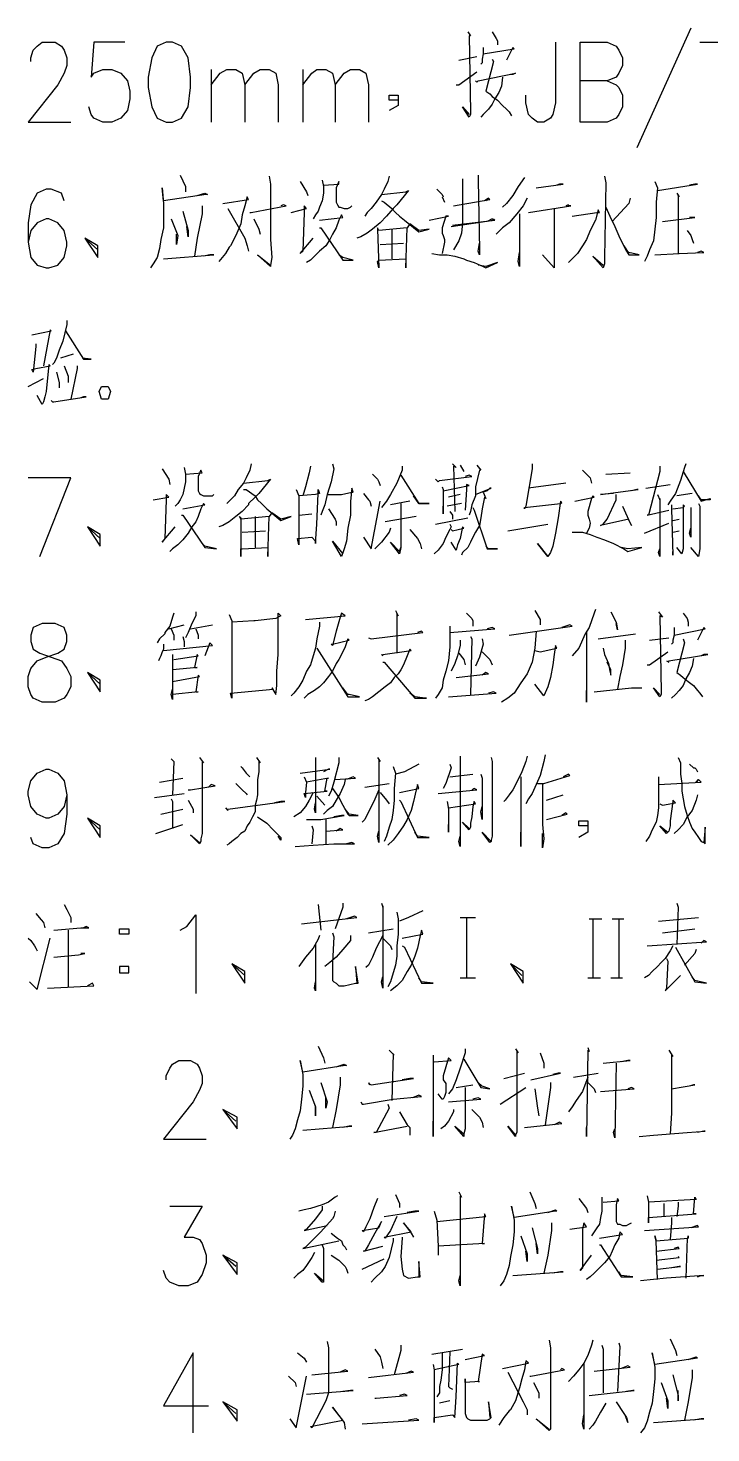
# Model space of a CAD drawing. Header units: millimetres. Extents: x -892 to 4698, y -3687 to 4524.
# Drawn here: x 2690 to 3035, y 2926 to 3637 of the extents above; entities that cross this region are included whole.
import ezdxf

# ---------------------------------------------------------------- set-up
doc = ezdxf.new("R2010")
doc.units = ezdxf.units.MM
doc.layers.add('1', color=7, linetype='Continuous')

msp = doc.modelspace()

# ---------------------------------------------------------------- linework, layer by layer
at = {"layer": '1', "color": 0, "lineweight": 25}
for points in [[(2912.37, 3634.83), (2913.67, 3632.88), (2913.02, 3632.88), (2913.67, 3594.43), (2913.67, 3593.12), (2913.02, 3591.82), (2909.76, 3597.03), (2913.02, 3593.12)], [(2924.75, 3634.83), (2926.71, 3631.57), (2927.36, 3630.27), (2927.36, 3628.31)], [(3025.12, 3636.79), (2997.74, 3576.18)], [(2691.44, 3619.84), (2691.44, 3621.8), (2692.75, 3625.71), (2694.7, 3627.66), (2697.31, 3629.62), (2703.83, 3629.62), (2707.09, 3627.66), (2708.39, 3625.71), (2709.69, 3621.8), (2709.69, 3617.89), (2708.39, 3613.98), (2705.13, 3608.11), (2690.14, 3589.21), (2711.65, 3589.21)], [(2739.02, 3629.62), (2723.38, 3629.62), (2722.07, 3612.02), (2723.38, 3613.98), (2727.94, 3615.93), (2732.5, 3615.93), (2737.06, 3613.98), (2740.32, 3610.07), (2741.63, 3604.85), (2741.63, 3600.94), (2740.32, 3595.08), (2737.06, 3591.17), (2732.5, 3589.21), (2727.94, 3589.21), (2723.38, 3591.17), (2722.07, 3593.12), (2720.77, 3597.03)], [(2759.87, 3629.62), (2755.31, 3627.66), (2752.7, 3621.8), (2750.75, 3612.02), (2750.75, 3606.81), (2752.7, 3597.03), (2755.31, 3591.17), (2759.87, 3589.21), (2763.13, 3589.21), (2767.69, 3591.17), (2770.95, 3597.03), (2772.26, 3606.81), (2772.26, 3612.02), (2770.95, 3621.8), (2767.69, 3627.66), (2763.13, 3629.62), (2759.87, 3629.62)], [(2920.19, 3627.01), (2920.19, 3623.75), (2919.54, 3621.15), (2919.54, 3619.19), (2918.89, 3618.54)], [(2920.19, 3623.75), (2935.83, 3626.36), (2935.18, 3627.01), (2931.92, 3620.49)], [(2956.69, 3629.62), (2956.69, 3598.99), (2955.38, 3593.12), (2954.08, 3591.17), (2950.82, 3589.21), (2947.56, 3589.21), (2944.96, 3591.17), (2943, 3593.12), (2941.7, 3598.99), (2941.7, 3602.9)], [(2982.76, 3610.07), (2987.32, 3608.11), (2988.62, 3606.81), (2990.58, 3602.9), (2990.58, 3597.03), (2988.62, 3593.12), (2987.32, 3591.17), (2982.76, 3589.21), (2969.07, 3589.21), (2969.07, 3629.62), (2982.76, 3629.62), (2987.32, 3627.66), (2988.62, 3625.71), (2990.58, 3621.8), (2990.58, 3617.89), (2988.62, 3613.98), (2987.32, 3612.02), (2982.76, 3610.07), (2969.07, 3610.07)], [(3029.68, 3629.62), (3051.18, 3629.62)], [(2782.68, 3615.93), (2782.68, 3589.21)], [(2782.68, 3608.11), (2787.24, 3613.98), (2790.5, 3615.93), (2795.07, 3615.93), (2798.32, 3613.98), (2799.63, 3608.11), (2799.63, 3589.21)], [(2799.63, 3608.11), (2804.19, 3613.98), (2807.45, 3615.93), (2812.01, 3615.93), (2815.27, 3613.98), (2816.57, 3608.11), (2816.57, 3589.21)], [(2828.95, 3615.93), (2828.95, 3589.21)], [(2828.95, 3608.11), (2833.52, 3613.98), (2836.12, 3615.93), (2840.68, 3615.93), (2843.94, 3613.98), (2845.25, 3608.11), (2845.25, 3589.21)], [(2845.25, 3608.11), (2849.81, 3613.98), (2853.07, 3615.93), (2857.63, 3615.93), (2860.89, 3613.98), (2862.19, 3608.11), (2862.19, 3589.21)], [(2907.81, 3620.49), (2916.93, 3622.45)], [(2924.75, 3621.15), (2925.41, 3619.84), (2921.5, 3604.85), (2923.45, 3603.55), (2924.75, 3602.25), (2927.36, 3600.29), (2929.97, 3597.68), (2931.92, 3595.73), (2933.23, 3594.43), (2934.53, 3592.47)], [(2906.51, 3608.11), (2907.81, 3608.11), (2916.93, 3614.63)], [(2916.28, 3610.07), (2916.93, 3609.41), (2917.59, 3610.07), (2936.48, 3613.98), (2935.18, 3613.32), (2933.88, 3613.32)], [(2929.97, 3612.02), (2929.32, 3607.46), (2928.01, 3604.2), (2926.06, 3600.94), (2924.75, 3598.34), (2922.8, 3595.73), (2920.19, 3593.12), (2918.89, 3591.82)], [(2877.18, 3600.29), (2872.62, 3600.29), (2872.62, 3602.9), (2877.18, 3602.9), (2877.18, 3597.68), (2872.62, 3595.08)], [(2767.04, 3562.49), (2769.65, 3556.63), (2769.65, 3554.02)], [(2812.01, 3561.84), (2812.66, 3557.93), (2812.66, 3530.56), (2812.66, 3529.91), (2813.31, 3520.78), (2812.66, 3516.87), (2812.66, 3516.22), (2806.14, 3522.09), (2812.66, 3516.87)], [(2827.65, 3559.23), (2830.91, 3554.02), (2831.56, 3552.06)], [(2838.73, 3559.89), (2839.38, 3556.63), (2839.38, 3553.37), (2838.73, 3549.46), (2837.43, 3546.2), (2836.77, 3544.24), (2835.47, 3542.29), (2834.17, 3540.33)], [(2839.38, 3557.28), (2847.2, 3557.93), (2847.2, 3559.23), (2845.9, 3555.98), (2845.9, 3553.37), (2845.9, 3551.41), (2845.9, 3548.81), (2846.55, 3547.5), (2847.2, 3546.2), (2847.85, 3546.2), (2849.81, 3545.55), (2851.76, 3545.55), (2853.07, 3546.2), (2853.72, 3546.85)], [(2872.62, 3561.84), (2871.97, 3559.23), (2870.01, 3555.32), (2868.71, 3552.72), (2866.1, 3548.81), (2863.49, 3545.55), (2861.54, 3543.59), (2860.24, 3541.64)], [(2909.76, 3560.54), (2909.76, 3546.85), (2909.76, 3546.2), (2909.76, 3538.38), (2909.11, 3533.17), (2907.81, 3529.26), (2905.2, 3524.69)], [(2917.59, 3562.49), (2917.59, 3559.89), (2918.24, 3524.69), (2918.24, 3522.09), (2917.59, 3524.04), (2918.24, 3527.95)], [(2941.05, 3561.19), (2937.79, 3556.63), (2935.18, 3552.06), (2931.92, 3548.15), (2929.97, 3546.2)], [(2981.45, 3561.84), (2982.1, 3558.58), (2981.45, 3520.78), (2981.45, 3517.52), (2980.8, 3515.57), (2975.59, 3521.43), (2980.8, 3516.87)], [(3006.87, 3559.23), (3008.17, 3555.98), (3007.52, 3548.81), (3007.52, 3540.99), (3006.87, 3535.12), (3006.22, 3529.26), (3004.26, 3524.69), (3002.96, 3521.43), (3001.65, 3518.83)], [(2708.39, 3549.46), (2707.09, 3553.37), (2701.87, 3555.32), (2699.27, 3555.32), (2694.7, 3553.37), (2691.44, 3547.5), (2690.14, 3538.38), (2690.14, 3528.6), (2691.44, 3520.78), (2694.7, 3516.87), (2699.27, 3515.57), (2700.57, 3515.57), (2705.13, 3516.87), (2708.39, 3520.78), (2709.69, 3526.65), (2709.69, 3528.6), (2708.39, 3534.47), (2705.13, 3538.38), (2700.57, 3540.33), (2699.27, 3540.33), (2694.7, 3538.38), (2691.44, 3534.47), (2690.14, 3528.6)], [(2775.51, 3552.06), (2779.42, 3553.37), (2780.73, 3552.72), (2780.08, 3552.72), (2758.57, 3549.46), (2757.92, 3555.98), (2758.57, 3548.15), (2758.57, 3542.29), (2758.57, 3535.77), (2757.27, 3529.91), (2756.61, 3525.35), (2755.31, 3520.78), (2753.36, 3517.52), (2752.05, 3515.57)], [(2868.71, 3552.72), (2881.09, 3554.02), (2882.39, 3554.67), (2876.53, 3547.5), (2874.57, 3545.55), (2871.31, 3541.64), (2868.06, 3538.38), (2864.15, 3535.12), (2861.54, 3533.17), (2858.28, 3531.21), (2856.33, 3530.56)], [(2896.73, 3555.32), (2899.34, 3552.72), (2899.99, 3551.41)], [(2946.91, 3555.98), (2960.6, 3557.93), (2958.64, 3557.93), (2957.34, 3557.28)], [(3008.17, 3554.67), (3028.37, 3557.93), (3027.07, 3557.93), (3024.46, 3557.28)], [(3017.95, 3553.37), (3019.25, 3551.41), (3018.6, 3552.06), (3018.6, 3522.74)], [(2778.12, 3546.85), (2778.12, 3542.94), (2775.51, 3530.56), (2774.21, 3521.43)], [(2788.55, 3548.15), (2801.58, 3550.11), (2800.93, 3551.41), (2799.63, 3546.85), (2798.32, 3542.29), (2797.67, 3537.73), (2795.07, 3531.86), (2792.46, 3526.65), (2791.81, 3526), (2789.85, 3522.74), (2786.59, 3518.83)], [(2791.15, 3545.55), (2799.63, 3530.56), (2800.93, 3526.65), (2801.58, 3524.04)], [(2802.23, 3543.59), (2802.89, 3543.59), (2820.48, 3546.85), (2819.18, 3547.5), (2817.87, 3546.85)], [(2823.09, 3543.59), (2830.91, 3545.55), (2829.61, 3546.85), (2829.61, 3543.59), (2828.95, 3524.04), (2827.65, 3522.74), (2834.17, 3530.56)], [(2868.71, 3549.46), (2870.01, 3548.81), (2873.92, 3545.55), (2875.88, 3543.59), (2877.83, 3541.64), (2880.44, 3539.68), (2887.61, 3533.82), (2892.82, 3535.12), (2887.61, 3534.47), (2883.04, 3537.73), (2881.74, 3535.77), (2867.4, 3534.47), (2866.75, 3535.77), (2866.75, 3535.12), (2867.4, 3515.57), (2866.75, 3518.83), (2867.4, 3519.48), (2881.09, 3520.13), (2881.09, 3515.57), (2881.74, 3535.77)], [(2899.34, 3551.41), (2900.64, 3548.81)], [(2905.2, 3546.85), (2923.45, 3550.11), (2922.8, 3550.76), (2920.84, 3549.46)], [(2905.2, 3546.85), (2923.45, 3550.11), (2922.8, 3550.76), (2921.5, 3549.46)], [(2942.35, 3550.76), (2940.39, 3546.85), (2937.14, 3542.94), (2933.23, 3538.38), (2929.97, 3535.77), (2926.71, 3532.51)], [(2943, 3543.59), (2964.51, 3546.85), (2963.2, 3546.85), (2963.2, 3547.5), (2961.9, 3546.85)], [(2956.04, 3545.55), (2956.04, 3530.56), (2956.04, 3518.18), (2956.04, 3515.57), (2950.17, 3522.09)], [(2965.16, 3541.64), (2977.54, 3543.59), (2978.85, 3543.59), (2978.19, 3544.9), (2976.89, 3539.68), (2974.28, 3534.47), (2972.33, 3529.91), (2970.37, 3526.65), (2967.77, 3522.74), (2964.51, 3519.48), (2963.2, 3518.18)], [(2982.1, 3546.2), (2984.06, 3541.64), (2986.67, 3536.42), (2989.27, 3530.56), (2992.53, 3524.04), (2993.83, 3522.09), (2999.05, 3522.09), (2993.83, 3523.39)], [(2994.49, 3550.76), (2993.83, 3548.15), (2985.36, 3539.03)], [(2762.48, 3540.33), (2765.74, 3531.86), (2765.09, 3527.3), (2765.09, 3532.51)], [(2768.35, 3544.24), (2770.95, 3534.47), (2770.95, 3531.21), (2770.3, 3536.42)], [(2804.19, 3540.33), (2806.8, 3535.12), (2807.45, 3532.51)], [(2837.43, 3539.68), (2849.16, 3540.99), (2848.5, 3542.29), (2847.2, 3539.68), (2845.9, 3535.77), (2843.94, 3532.51), (2842.64, 3529.91), (2840.68, 3526.65), (2837.43, 3524.04), (2834.82, 3521.43), (2832.86, 3519.48), (2830.91, 3518.18)], [(2892.82, 3539.68), (2902.6, 3541.64), (2901.29, 3541.64), (2899.34, 3535.77), (2899.34, 3534.47), (2899.34, 3533.17), (2899.99, 3531.86), (2900.64, 3529.91), (2900.64, 3528.6), (2899.34, 3522.74)], [(2903.9, 3536.42), (2925.41, 3539.68), (2924.75, 3540.33), (2922.15, 3539.03)], [(2904.55, 3537.08), (2926.06, 3539.68), (2925.41, 3540.33)], [(2938.44, 3542.94), (2938.44, 3516.22), (2937.79, 3518.83), (2938.44, 3523.39)], [(3010.78, 3539.03), (3027.07, 3540.99), (3026.42, 3540.99), (3024.46, 3540.99)], [(2725.33, 3524.69), (2718.82, 3530.56), (2725.33, 3520.78), (2725.33, 3526.65), (2718.82, 3530.56)], [(2837.43, 3535.77), (2838.08, 3535.77), (2849.16, 3519.48), (2854.37, 3519.48), (2849.16, 3520.78), (2847.2, 3522.09)], [(2873.92, 3535.12), (2873.92, 3520.13)], [(3023.16, 3534.47), (3025.12, 3531.86), (3025.77, 3529.91), (3026.42, 3527.95)], [(2868.06, 3527.3), (2879.79, 3527.95)], [(2991.23, 3526.65), (2993.83, 3522.74)], [(3006.87, 3522.09), (3019.25, 3522.74), (3031.63, 3523.39), (3030.33, 3524.04), (3028.37, 3523.39)], [(2758.57, 3520.13), (2783.99, 3522.09), (2782.03, 3522.09), (2778.77, 3521.43)], [(2894.12, 3522.74), (2898.03, 3522.09), (2901.94, 3522.09), (2905.85, 3521.43), (2910.42, 3520.13), (2911.72, 3519.48), (2915.63, 3518.18), (2920.19, 3516.22), (2921.5, 3515.57), (2927.36, 3518.18), (2921.5, 3516.22), (2917.59, 3516.87)], [(2709.69, 3488.85), (2709.69, 3486.89), (2707.74, 3478.42), (2705.78, 3473.86), (2704.48, 3469.95), (2703.18, 3467.34), (2702.52, 3466.69)], [(2692.1, 3481.68), (2701.87, 3483.64), (2701.22, 3484.29), (2697.96, 3466.04)], [(2709.04, 3483.64), (2718.16, 3469.3), (2722.07, 3469.3), (2717.51, 3469.95)], [(2694.05, 3477.12), (2694.05, 3476.47), (2694.05, 3475.82), (2692.75, 3462.78), (2692.1, 3464.09), (2694.05, 3464.74), (2701.22, 3466.04), (2700.57, 3466.69), (2699.27, 3453.01), (2698.61, 3450.4), (2697.96, 3447.79), (2697.31, 3446.49), (2694.7, 3451.05)], [(2712.95, 3471.91), (2706.43, 3469.95)], [(2690.14, 3455.61), (2697.96, 3459.52)], [(2704.48, 3462.78), (2705.78, 3457.57), (2705.78, 3454.96)], [(2708.39, 3466.04), (2710.34, 3460.83), (2710.34, 3457.57)], [(2714.91, 3466.04), (2714.91, 3464.74), (2711.65, 3449.1)], [(2730.55, 3455.61), (2731.85, 3453.01), (2730.55, 3449.1), (2727.29, 3449.1), (2725.98, 3453.01), (2727.29, 3455.61), (2730.55, 3455.61)], [(2701.87, 3448.44), (2702.52, 3447.79), (2703.18, 3447.79), (2719.47, 3450.4), (2718.16, 3450.4), (2716.86, 3449.75)], [(2757.92, 3413.9), (2761.18, 3408.69), (2761.83, 3406.08)], [(2769, 3414.56), (2769.65, 3411.3), (2769.65, 3407.39), (2769, 3404.13), (2768.35, 3400.87), (2767.04, 3398.26), (2765.74, 3396.31), (2764.44, 3395)], [(2769.65, 3411.3), (2778.12, 3411.95), (2777.47, 3413.25), (2776.17, 3409.99), (2776.17, 3407.39), (2776.17, 3405.43), (2776.17, 3402.83), (2776.82, 3401.52), (2777.47, 3400.87), (2778.77, 3400.22), (2780.08, 3400.22), (2782.03, 3400.22), (2783.33, 3400.22), (2783.99, 3400.87)], [(2802.89, 3416.51), (2802.23, 3413.25), (2800.28, 3409.34), (2798.98, 3406.74), (2796.37, 3403.48), (2794.41, 3400.22), (2791.81, 3397.61), (2790.5, 3396.31)], [(2832.86, 3415.21), (2832.21, 3411.95), (2830.26, 3404.78), (2828.95, 3400.22)], [(2843.94, 3416.51), (2844.59, 3413.9), (2843.29, 3407.39), (2841.34, 3400.87), (2840.03, 3395.66), (2838.73, 3392.4), (2838.08, 3390.44)], [(2864.15, 3411.3), (2866.75, 3408.69), (2867.4, 3407.39), (2868.06, 3405.43)], [(2879.13, 3415.21), (2879.13, 3413.25), (2876.53, 3406.74), (2873.27, 3400.87), (2871.31, 3397.61), (2868.71, 3394.35)], [(2878.48, 3410.65), (2887.61, 3396.31), (2892.82, 3396.31), (2887.61, 3396.31), (2885, 3400.22)], [(2896.08, 3408.69), (2897.38, 3407.39), (2898.03, 3408.04), (2914.33, 3409.99), (2913.02, 3410.65), (2911.07, 3409.99)], [(2904.55, 3416.51), (2906.51, 3414.56), (2905.2, 3415.21), (2905.85, 3392.4)], [(2908.46, 3415.86), (2910.42, 3412.6)], [(2916.93, 3415.86), (2918.89, 3413.25), (2918.24, 3413.25), (2916.28, 3404.78), (2916.28, 3400.22), (2914.33, 3395.66), (2913.67, 3392.4), (2913.02, 3390.44)], [(2944.96, 3416.51), (2944.96, 3413.9), (2941.7, 3395), (2941.05, 3393.7), (2941.05, 3394.35), (2959.29, 3396.31), (2959.95, 3396.96), (2959.29, 3397.61), (2957.99, 3389.14), (2956.69, 3381.32), (2955.38, 3374.8), (2954.08, 3371.54), (2952.78, 3369.59), (2947.56, 3376.11), (2952.78, 3369.59)], [(2970.37, 3413.25), (2974.28, 3409.34), (2974.93, 3406.74)], [(2982.1, 3411.3), (2994.49, 3411.95)], [(3009.48, 3415.21), (3009.48, 3412.6), (3003.61, 3390.44), (3002.96, 3390.44), (3014.04, 3393.05)], [(3022.51, 3416.51), (3021.86, 3414.56), (3019.9, 3408.04), (3017.3, 3401.52), (3014.69, 3397.61), (3013.39, 3395.66)], [(3021.21, 3412.6), (3030.33, 3397.61), (3034.89, 3398.92), (3034.89, 3398.26), (3030.33, 3398.26), (3029.03, 3400.22)], [(2696.01, 3369.59), (2711.65, 3409.34), (2690.14, 3409.34)], [(2798.98, 3406.74), (2811.36, 3408.04), (2812.66, 3408.69), (2806.8, 3401.52), (2804.84, 3399.57), (2801.58, 3396.31), (2801.58, 3395.66), (2798.32, 3392.4), (2795.07, 3389.79), (2791.81, 3387.18), (2788.55, 3385.23), (2786.59, 3384.58)], [(2798.98, 3403.48), (2800.28, 3403.48), (2804.84, 3400.22), (2806.14, 3398.26), (2808.1, 3396.31), (2810.71, 3393.7), (2817.87, 3387.84), (2823.09, 3389.79), (2817.87, 3388.49), (2813.31, 3391.75), (2812.01, 3389.79), (2797.67, 3388.49), (2797.02, 3389.79), (2797.67, 3389.14), (2797.67, 3369.59), (2797.67, 3373.5), (2798.32, 3373.5), (2811.36, 3374.15), (2811.36, 3369.59), (2812.01, 3389.79)], [(2825.7, 3403.48), (2827, 3400.22), (2827, 3390.44), (2827, 3382.62), (2827, 3375.45), (2826.35, 3378.71), (2833.52, 3379.36), (2835.47, 3377.41), (2835.47, 3376.11), (2836.12, 3385.88), (2836.77, 3401.52), (2836.77, 3403.48), (2837.43, 3401.52), (2835.47, 3400.87), (2827, 3400.22)], [(2841.34, 3400.87), (2847.85, 3400.87), (2848.5, 3400.87), (2853.72, 3402.17), (2854.37, 3402.17), (2853.72, 3404.13), (2853.07, 3397.61), (2853.07, 3390.44), (2851.76, 3383.93), (2851.11, 3377.41), (2849.81, 3373.5), (2848.5, 3369.59), (2843.94, 3377.41), (2849.16, 3370.89)], [(2899.34, 3404.78), (2899.99, 3403.48), (2899.99, 3395), (2899.99, 3391.09), (2899.99, 3393.05), (2899.99, 3395)], [(2899.99, 3402.83), (2913.02, 3405.43), (2911.72, 3406.08), (2911.72, 3403.48), (2911.07, 3393.05)], [(2916.28, 3400.87), (2924.1, 3404.13), (2923.45, 3404.13), (2922.15, 3402.83), (2920.19, 3402.17), (2921.5, 3398.92), (2920.84, 3399.57), (2919.54, 3393.7), (2918.89, 3389.14), (2918.24, 3385.23), (2916.28, 3381.97), (2914.98, 3379.36), (2913.67, 3376.76), (2912.37, 3374.15), (2909.76, 3371.54), (2909.11, 3370.24)], [(2961.9, 3406.74), (2943, 3404.13)], [(2986.01, 3401.52), (2979.5, 3400.87), (2998.4, 3403.48), (2997.74, 3403.48), (2995.14, 3402.83)], [(3002.31, 3404.13), (3014.69, 3406.08)], [(2753.36, 3398.26), (2761.18, 3399.57), (2759.87, 3400.87), (2759.87, 3398.26), (2759.22, 3378.71), (2757.92, 3376.76), (2764.44, 3384.58)], [(2768.35, 3393.7), (2779.42, 3395.66), (2778.77, 3396.31), (2777.47, 3393.7), (2776.17, 3389.79), (2774.86, 3387.18), (2772.91, 3384.58), (2770.95, 3381.32), (2768.35, 3378.06), (2765.74, 3375.45), (2763.13, 3373.5), (2761.83, 3372.2)], [(2859.58, 3401.52), (2862.19, 3398.26), (2862.84, 3397.61), (2863.49, 3395)], [(2859.58, 3379.36), (2863.49, 3373.5), (2868.06, 3397.61)], [(2883.04, 3397.61), (2873.27, 3395.66)], [(2878.48, 3396.31), (2878.48, 3374.15), (2877.83, 3370.89), (2873.27, 3376.76), (2877.83, 3372.2), (2878.48, 3374.15)], [(2909.11, 3396.31), (2901.94, 3395)], [(2908.46, 3400.87), (2902.6, 3399.57)], [(2966.46, 3397.61), (2976.24, 3399.57), (2975.59, 3400.22), (2974.93, 3398.92), (2972.98, 3392.4), (2972.98, 3391.09), (2972.98, 3390.44), (2973.63, 3388.49), (2974.28, 3386.53), (2973.63, 3383.93), (2972.33, 3381.32)], [(2993.83, 3388.49), (2979.5, 3385.23), (2980.8, 3385.88), (2982.76, 3388.49), (2987.32, 3398.26), (2987.32, 3400.87)], [(3008.17, 3400.87), (3009.48, 3398.26), (3009.48, 3398.92), (3009.48, 3389.14), (3009.48, 3377.41), (3009.48, 3376.76), (3009.48, 3369.59), (3008.82, 3371.54), (3009.48, 3373.5)], [(3015.34, 3395.66), (3015.34, 3393.7), (3015.99, 3370.24), (3015.99, 3372.2)], [(3015.99, 3393.7), (3021.21, 3394.35), (3021.86, 3395), (3021.21, 3395.66), (3021.21, 3387.18), (3021.21, 3377.41), (3021.21, 3373.5), (3020.55, 3370.89), (3017.95, 3374.15)], [(3025.77, 3401.52), (3017.95, 3400.22)], [(3029.03, 3396.31), (3029.68, 3395), (3029.68, 3373.5), (3029.03, 3369.59), (3025.12, 3374.15)], [(2767.69, 3390.44), (2768.35, 3390.44), (2779.42, 3374.15), (2785.29, 3373.5), (2779.42, 3374.8), (2778.12, 3376.11)], [(2804.84, 3389.79), (2804.84, 3374.15)], [(2827, 3390.44), (2833.52, 3391.09)], [(2841.99, 3393.7), (2845.25, 3388.49), (2845.9, 3387.18), (2845.9, 3385.23)], [(2886.3, 3389.79), (2870.66, 3387.18)], [(2896.08, 3385.88), (2912.37, 3389.14)], [(2903.25, 3392.4), (2904.55, 3390.44), (2904.55, 3388.49)], [(2914.98, 3394.35), (2915.63, 3393.05), (2922.15, 3373.5), (2927.36, 3373.5), (2922.8, 3373.5), (2921.5, 3374.8)], [(2990.58, 3395), (2994.49, 3386.53), (2995.14, 3385.23)], [(3015.99, 3387.84), (3019.25, 3388.49)], [(3025.12, 3394.35), (3025.12, 3393.05), (3025.12, 3379.36), (3024.46, 3381.32), (3025.12, 3383.93)], [(2726.64, 3378.71), (2720.12, 3384.58), (2726.64, 3374.8), (2726.64, 3380.67), (2720.12, 3384.58)], [(2798.32, 3381.97), (2810.05, 3382.62)], [(2873.27, 3383.93), (2872.62, 3381.97), (2868.71, 3376.76), (2865.45, 3373.5)], [(2883.04, 3383.27), (2886.96, 3378.71), (2888.26, 3376.11), (2888.91, 3373.5)], [(2903.25, 3385.88), (2903.9, 3384.58), (2903.25, 3383.27), (2901.29, 3379.36), (2899.99, 3376.11), (2897.38, 3372.85), (2895.43, 3370.89)], [(2903.9, 3383.27), (2904.55, 3382.62), (2910.42, 3383.93), (2909.76, 3384.58), (2908.46, 3378.71), (2907.16, 3375.45), (2906.51, 3372.85), (2903.9, 3376.76)], [(2932.57, 3382.62), (2952.78, 3385.88)], [(2965.16, 3381.97), (2970.37, 3381.97), (2974.28, 3380.67), (2977.54, 3379.36), (2981.45, 3378.06), (2986.01, 3376.11), (2991.23, 3373.5), (2993.18, 3372.2), (3000.35, 3374.15), (2993.18, 3373.5), (2989.92, 3374.15)], [(3001.65, 3381.32), (3014.04, 3386.53)], [(3015.99, 3381.97), (3019.25, 3382.62)], [(2763.78, 3340.91), (2763.13, 3338.96), (2761.83, 3334.4), (2759.22, 3331.14), (2759.22, 3330.49), (2756.61, 3327.88), (2755.31, 3325.92)], [(2774.86, 3341.57), (2774.86, 3339.61), (2772.91, 3335.7), (2770.95, 3331.14), (2769.65, 3328.53)], [(2791.81, 3340.26), (2793.11, 3337), (2793.11, 3306.37), (2793.11, 3305.72), (2793.11, 3297.9), (2792.46, 3300.51), (2813.96, 3302.46), (2813.31, 3303.11), (2815.27, 3299.86), (2815.92, 3304.42), (2815.92, 3311.59), (2816.57, 3320.06), (2816.57, 3340.91), (2817.87, 3339.61), (2815.27, 3338.31), (2804.84, 3337), (2804.19, 3337), (2793.11, 3336.35)], [(2830.26, 3337.66), (2850.46, 3339.61), (2848.5, 3340.91), (2847.85, 3338.96), (2845.9, 3331.79), (2843.94, 3324.62), (2843.29, 3325.27), (2843.94, 3325.27), (2852.41, 3327.23), (2851.76, 3327.88), (2850.46, 3323.97), (2848.5, 3320.06), (2847.2, 3317.45), (2845.9, 3315.5), (2843.94, 3311.59), (2841.99, 3308.98), (2839.38, 3305.72), (2837.43, 3303.77), (2834.82, 3301.81), (2831.56, 3299.86), (2829.61, 3297.9)], [(2875.88, 3342.22), (2877.18, 3339.61), (2876.53, 3340.91), (2876.53, 3320.71)], [(2911.72, 3340.91), (2914.33, 3338.31), (2914.98, 3337), (2914.98, 3334.4)], [(2946.26, 3342.22), (2948.87, 3337.66), (2948.87, 3335.05)], [(2976.89, 3342.87), (2976.24, 3340.91), (2973.63, 3333.74), (2971.68, 3330.49), (2968.42, 3323.32), (2965.16, 3319.41)], [(2984.71, 3341.57), (2987.32, 3336.35), (2987.97, 3332.44), (2987.32, 3335.7)], [(3008.82, 3341.57), (3010.78, 3338.96), (3009.48, 3339.61), (3010.13, 3301.16), (3010.13, 3299.86), (3009.48, 3298.55), (3006.22, 3303.11), (3009.48, 3299.86)], [(3021.21, 3340.91), (3023.16, 3338.31), (3023.81, 3336.35), (3023.81, 3334.4)], [(2697.31, 3335.7), (2692.75, 3333.74), (2691.44, 3329.83), (2691.44, 3326.58), (2692.75, 3322.67), (2696.01, 3320.71), (2701.87, 3318.76), (2707.09, 3316.8), (2709.69, 3312.89), (2711.65, 3308.98), (2711.65, 3303.77), (2709.69, 3299.86), (2708.39, 3297.9), (2703.83, 3295.95), (2697.31, 3295.95), (2692.75, 3297.9), (2691.44, 3299.86), (2690.14, 3303.77), (2690.14, 3308.98), (2691.44, 3312.89), (2694.7, 3316.8), (2699.27, 3318.76), (2705.13, 3320.71), (2708.39, 3322.67), (2709.69, 3326.58), (2709.69, 3329.83), (2708.39, 3333.74), (2703.83, 3335.7), (2697.31, 3335.7)], [(2761.18, 3333.09), (2769, 3335.05)], [(2762.48, 3333.09), (2763.78, 3329.83), (2763.78, 3327.23)], [(2772.26, 3333.09), (2783.33, 3335.05)], [(2774.86, 3333.09), (2776.17, 3329.83), (2776.17, 3327.88)], [(2837.43, 3336.35), (2837.43, 3334.4), (2836.12, 3327.88), (2835.47, 3323.32), (2834.17, 3319.41), (2832.86, 3314.85), (2830.91, 3311.59), (2828.95, 3307.03), (2827, 3303.77), (2824.39, 3300.51), (2823.09, 3299.2)], [(2862.19, 3328.53), (2863.49, 3327.88), (2889.56, 3331.14), (2888.91, 3331.79), (2886.96, 3331.14)], [(2903.25, 3334.4), (2903.25, 3331.14), (2903.25, 3323.97), (2902.6, 3316.8), (2901.29, 3311.59), (2899.99, 3307.03), (2899.34, 3303.11), (2897.38, 3299.86), (2896.08, 3297.9)], [(2903.25, 3331.14), (2926.06, 3333.09), (2924.75, 3333.74), (2922.15, 3333.09)], [(2946.91, 3331.79), (2946.26, 3323.32), (2944.96, 3316.15), (2942.35, 3310.28), (2939.09, 3305.72), (2935.83, 3300.51), (2932.57, 3297.9), (2929.32, 3295.95)], [(2933.23, 3329.83), (2965.16, 3334.4), (2963.86, 3335.05), (2959.95, 3333.74)], [(3016.64, 3333.74), (3016.64, 3329.83), (3015.99, 3327.23), (3015.99, 3325.92), (3015.34, 3325.27)], [(3016.64, 3329.83), (3032.28, 3333.09), (3031.63, 3333.74), (3028.37, 3327.23)], [(2758.57, 3325.27), (2758.57, 3322.67), (2757.92, 3321.36), (2757.27, 3319.41), (2756.61, 3318.1), (2755.96, 3316.8)], [(2758.57, 3322.01), (2783.33, 3324.62), (2782.03, 3325.92), (2779.42, 3319.41)], [(2768.35, 3329.18), (2769, 3326.58), (2769, 3323.97)], [(2908.46, 3327.23), (2908.46, 3324.62), (2907.16, 3319.41), (2905.85, 3315.5), (2903.9, 3311.59)], [(2913.67, 3329.18), (2914.33, 3327.88), (2913.67, 3299.86)], [(2919.54, 3327.88), (2920.19, 3325.27), (2918.24, 3318.76), (2916.28, 3314.19)], [(2946.26, 3322.01), (2948.87, 3321.36), (2957.34, 3323.32), (2956.69, 3324.62), (2956.04, 3320.06), (2955.38, 3314.85), (2954.08, 3308.33), (2952.78, 3303.77), (2950.82, 3299.2), (2946.26, 3305.07)], [(2972.33, 3331.14), (2972.33, 3295.95), (2972.33, 3299.2), (2972.33, 3301.81)], [(2978.19, 3327.88), (2997.09, 3330.49)], [(2991.88, 3327.23), (2991.88, 3323.32), (2990.58, 3314.85), (2989.27, 3308.98), (2987.97, 3302.46)], [(3004.26, 3327.23), (3014.04, 3328.53)], [(3021.21, 3327.88), (3021.86, 3325.92), (3017.95, 3310.94), (3019.9, 3309.63), (3021.21, 3308.33), (3023.81, 3306.37), (3026.42, 3304.42), (3028.37, 3301.81), (3029.68, 3300.51), (3030.98, 3298.55)], [(2763.13, 3320.06), (2763.13, 3318.1), (2763.13, 3309.63), (2763.13, 3297.25), (2762.48, 3299.86), (2763.13, 3302.46)], [(2763.78, 3317.45), (2776.17, 3319.41), (2775.51, 3320.06), (2774.21, 3313.54), (2775.51, 3313.54), (2763.13, 3312.24)], [(2836.12, 3323.32), (2851.76, 3298.55), (2857.63, 3298.55), (2852.41, 3299.86), (2851.76, 3299.86), (2849.16, 3303.11)], [(2868.71, 3320.06), (2869.36, 3319.41), (2869.36, 3320.06), (2883.7, 3322.01), (2883.04, 3322.67), (2881.74, 3319.41), (2879.79, 3314.85), (2878.48, 3312.24), (2877.18, 3310.28), (2875.22, 3308.33), (2873.27, 3305.72), (2870.66, 3303.77), (2867.4, 3301.16), (2864.15, 3298.55), (2862.19, 3297.25), (2860.24, 3296.6)], [(2907.81, 3320.71), (2910.42, 3317.45), (2911.07, 3314.85)], [(2919.54, 3321.36), (2923.45, 3317.45), (2924.75, 3314.85)], [(2980.8, 3323.32), (2981.45, 3320.06), (2983.41, 3315.5), (2984.06, 3311.59), (2984.71, 3309.63), (2984.71, 3312.24), (2982.76, 3316.15)], [(3002.96, 3314.85), (3004.26, 3314.85), (3013.39, 3321.36)], [(3012.73, 3316.8), (3014.04, 3316.15), (3014.04, 3316.8), (3033.59, 3320.06), (3031.63, 3320.06), (3030.33, 3319.41)], [(3026.42, 3318.1), (3025.77, 3314.19), (3024.46, 3310.94), (3022.51, 3307.68), (3021.21, 3304.42), (3019.25, 3301.81), (3017.3, 3299.86), (3015.34, 3297.9)], [(2726.64, 3305.07), (2720.12, 3310.94), (2726.64, 3301.16), (2726.64, 3307.03), (2720.12, 3310.94)], [(2869.36, 3316.15), (2870.01, 3316.15), (2885.65, 3297.9), (2891.52, 3297.9), (2890.87, 3297.9), (2885.65, 3298.55), (2883.04, 3300.51)], [(2906.51, 3308.33), (2922.8, 3310.28), (2921.5, 3310.94), (2919.54, 3309.63)], [(2763.13, 3306.37), (2776.82, 3308.98), (2776.17, 3309.63), (2774.86, 3301.16), (2776.17, 3301.16), (2763.13, 3299.86)], [(2902.6, 3298.55), (2926.71, 3300.51), (2925.41, 3301.16), (2922.8, 3300.51)], [(2976.24, 3301.16), (2995.14, 3303.11), (3000.35, 3303.11)], [(2776.82, 3267.92), (2778.77, 3265.32), (2778.12, 3265.97), (2778.12, 3232.73), (2778.12, 3229.47), (2777.47, 3226.87), (2777.47, 3225.56), (2776.82, 3224.26), (2772.26, 3228.82), (2776.82, 3224.91)], [(2805.49, 3267.92), (2807.45, 3265.32), (2806.8, 3265.97), (2806.8, 3260.75), (2806.14, 3256.84), (2806.14, 3252.93), (2806.14, 3249.02), (2805.49, 3246.42), (2804.84, 3243.81), (2804.84, 3240.55), (2803.54, 3237.94), (2802.23, 3235.34), (2800.93, 3233.38), (2799.63, 3230.78), (2797.67, 3229.47), (2795.72, 3227.52), (2793.11, 3225.56), (2791.81, 3224.26), (2790.5, 3223.61)], [(2835.47, 3267.92), (2835.47, 3266.62), (2835.47, 3247.07), (2835.47, 3239.9), (2834.82, 3241.85), (2835.47, 3245.11)], [(2847.2, 3267.92), (2847.2, 3265.32), (2844.59, 3255.54), (2843.29, 3250.98), (2841.99, 3248.37)], [(2866.75, 3267.92), (2868.06, 3265.97), (2867.4, 3266.62), (2867.4, 3224.91), (2866.75, 3228.17), (2867.4, 3230.78)], [(2908.46, 3268.57), (2908.46, 3266.62), (2908.46, 3222.96), (2907.81, 3225.56), (2908.46, 3228.17)], [(2924.1, 3267.92), (2924.75, 3265.97), (2924.75, 3230.12), (2924.75, 3228.17), (2924.1, 3226.21), (2924.1, 3225.56), (2923.45, 3224.91), (2919.54, 3230.12), (2924.1, 3225.56)], [(2942.35, 3268.57), (2941.7, 3265.97), (2939.74, 3260.75), (2937.14, 3255.54), (2935.18, 3251.63), (2933.23, 3249.02), (2931.27, 3246.42), (2930.62, 3245.77)], [(2951.47, 3269.23), (2950.82, 3265.97), (2948.87, 3258.8), (2946.91, 3254.24), (2944.96, 3249.68), (2943, 3247.07), (2941.7, 3244.46)], [(3018.6, 3267.92), (3019.9, 3265.32), (3019.9, 3259.45), (3020.55, 3254.89), (3020.55, 3250.98), (3021.21, 3247.07), (3021.86, 3243.16), (3023.16, 3238.6), (3024.46, 3235.34), (3025.77, 3232.08), (3027.07, 3230.12), (3029.03, 3227.52), (3030.33, 3225.56), (3031.63, 3224.91), (3032.28, 3224.26), (3032.28, 3232.73), (3031.63, 3224.91)], [(2709.69, 3249.02), (2708.39, 3243.16), (2705.13, 3239.25), (2700.57, 3237.29), (2699.27, 3237.29), (2694.7, 3239.25), (2691.44, 3243.16), (2690.14, 3249.02), (2690.14, 3250.98), (2691.44, 3256.19), (2694.7, 3260.1), (2699.27, 3262.06), (2700.57, 3262.06), (2705.13, 3260.1), (2708.39, 3256.19), (2709.69, 3249.02), (2709.69, 3239.25), (2708.39, 3229.47), (2705.13, 3224.26), (2700.57, 3222.3), (2697.31, 3222.3), (2692.75, 3224.26), (2691.44, 3227.52)], [(2762.48, 3267.27), (2763.78, 3265.97), (2763.13, 3249.02)], [(2797.67, 3263.36), (2798.32, 3262.71), (2800.28, 3260.1), (2802.23, 3258.15)], [(2827.65, 3260.1), (2842.64, 3262.06), (2841.99, 3262.06), (2839.38, 3260.75)], [(2874.57, 3263.36), (2875.88, 3260.1), (2875.22, 3252.28), (2875.22, 3246.42), (2874.57, 3241.2), (2873.92, 3236.64), (2872.62, 3232.73), (2871.31, 3228.17), (2870.01, 3225.56)], [(2887.61, 3264.66), (2880.44, 3260.75), (2875.88, 3259.45)], [(2903.25, 3264.66), (2903.9, 3262.71), (2901.29, 3254.89), (2899.99, 3252.28)], [(3024.46, 3264.66), (3026.42, 3262.71), (3027.07, 3262.71), (3027.72, 3262.06), (3028.37, 3260.75)], [(2756.61, 3255.54), (2768.35, 3257.5)], [(2770.95, 3251.63), (2772.26, 3251.63), (2784.64, 3253.59), (2782.68, 3254.24), (2781.38, 3252.93)], [(2795.07, 3254.89), (2798.32, 3251.63), (2800.28, 3249.68), (2800.93, 3249.02)], [(2829.61, 3258.15), (2830.91, 3255.54), (2830.26, 3250.33), (2830.26, 3247.72), (2829.61, 3249.68), (2841.34, 3250.98), (2840.03, 3250.98), (2841.34, 3257.5), (2841.99, 3257.5), (2830.91, 3255.54)], [(2850.46, 3256.84), (2849.81, 3254.24), (2847.85, 3249.68), (2845.9, 3246.42), (2843.94, 3243.16), (2841.34, 3241.2), (2839.38, 3239.25)], [(2845.25, 3256.84), (2855.67, 3257.5), (2854.37, 3258.15), (2851.11, 3256.84)], [(2860.24, 3252.93), (2872.62, 3254.89)], [(2877.83, 3250.33), (2887.61, 3252.28), (2886.96, 3254.24), (2886.3, 3251.63), (2885, 3245.77), (2883.7, 3241.2), (2881.74, 3236.64), (2879.79, 3233.38), (2877.18, 3229.47), (2874.57, 3226.21), (2871.97, 3223.61)], [(2903.25, 3258.15), (2914.98, 3259.45)], [(2918.89, 3259.45), (2919.54, 3257.5), (2919.54, 3236.64), (2918.89, 3240.55), (2919.54, 3243.16)], [(2939.09, 3258.15), (2939.09, 3222.96), (2939.09, 3226.87), (2939.09, 3230.12)], [(2947.56, 3254.89), (2950.82, 3254.89), (2963.86, 3258.8), (2963.2, 3259.45), (2960.6, 3258.15)], [(2950.17, 3254.24), (2950.17, 3234.03), (2950.82, 3226.87), (2950.17, 3222.3), (2950.17, 3224.91), (2950.17, 3229.47)], [(3008.82, 3258.15), (3008.82, 3252.28), (3008.82, 3246.42), (3008.82, 3245.77), (3008.82, 3242.51), (3008.17, 3238.6), (3007.52, 3235.34), (3005.56, 3231.43), (3004.26, 3228.17), (3002.31, 3225.56)], [(3008.82, 3254.24), (3030.33, 3255.54), (3029.03, 3256.84), (3027.72, 3255.54), (3029.03, 3256.84)], [(2754.01, 3247.72), (2769, 3249.68)], [(2762.48, 3247.07), (2763.13, 3245.77), (2763.13, 3232.08)], [(2770.95, 3246.42), (2773.56, 3241.85), (2773.56, 3239.9)], [(2834.17, 3250.33), (2832.21, 3246.42), (2830.26, 3243.16), (2827.65, 3239.9), (2824.39, 3237.94)], [(2836.12, 3248.37), (2840.03, 3243.81)], [(2843.94, 3252.28), (2847.2, 3247.72), (2849.16, 3243.81), (2851.76, 3239.25), (2852.41, 3238.6), (2856.98, 3238.6), (2852.41, 3239.25), (2850.46, 3241.85)], [(2867.4, 3251.63), (2864.8, 3245.77), (2862.19, 3240.55), (2860.24, 3236.64), (2858.93, 3235.34)], [(2868.06, 3250.33), (2871.31, 3246.42), (2872.62, 3244.46)], [(2877.83, 3246.42), (2878.48, 3245.77), (2886.96, 3227.52), (2892.82, 3227.52), (2886.96, 3228.17), (2885.65, 3230.12)], [(2897.38, 3249.68), (2916.93, 3251.63), (2915.63, 3252.28), (2914.33, 3251.63)], [(2952.13, 3246.42), (2960.6, 3249.02)], [(3009.48, 3244.46), (3010.78, 3243.81), (3017.3, 3245.11), (3015.99, 3246.42), (3015.99, 3245.77), (3014.69, 3235.99), (3014.69, 3233.38), (3014.04, 3230.78), (3012.73, 3229.47), (3009.48, 3233.38), (3013.39, 3230.12)], [(3028.37, 3249.02), (3027.72, 3246.42), (3025.77, 3241.2), (3023.16, 3237.94), (3021.21, 3234.03), (3018.6, 3231.43), (3016.64, 3229.47)], [(2757.27, 3239.25), (2768.35, 3241.85)], [(2789.85, 3242.51), (2791.15, 3241.2), (2791.15, 3241.85), (2819.83, 3245.77), (2817.87, 3245.77), (2814.62, 3245.11)], [(2901.94, 3245.77), (2902.6, 3241.85), (2902.6, 3241.2), (2902.6, 3230.12), (2902.6, 3232.08), (2902.6, 3234.03)], [(2902.6, 3242.51), (2916.28, 3244.46), (2915.63, 3245.77), (2914.98, 3243.16), (2914.33, 3237.94), (2913.67, 3234.69), (2913.67, 3232.73), (2913.02, 3231.43), (2909.76, 3235.34), (2913.02, 3232.08)], [(2952.13, 3236.64), (2962.55, 3239.25), (2961.9, 3239.9), (2959.95, 3238.6)], [(2726.64, 3231.43), (2720.12, 3237.29), (2726.64, 3227.52), (2726.64, 3233.38), (2720.12, 3237.29)], [(2754.66, 3229.47), (2768.35, 3234.03)], [(2806.14, 3237.94), (2810.71, 3234.69), (2813.96, 3231.43), (2815.92, 3229.47), (2817.87, 3227.52), (2817.87, 3226.21), (2816.57, 3228.17)], [(2830.91, 3236.64), (2838.08, 3236.64), (2849.81, 3238.6), (2848.5, 3238.6), (2844.59, 3237.94)], [(2833.52, 3233.38), (2834.17, 3231.43), (2833.52, 3224.26)], [(2840.68, 3236.64), (2840.68, 3224.26)], [(2972.98, 3233.38), (2968.42, 3233.38), (2968.42, 3235.99), (2972.98, 3235.99), (2972.98, 3230.12), (2968.42, 3227.52)], [(2840.68, 3230.78), (2849.16, 3231.43), (2847.85, 3232.08), (2845.9, 3230.78)], [(2825.04, 3222.96), (2834.17, 3223.61), (2844.59, 3224.26), (2855.02, 3224.26), (2853.72, 3224.91), (2851.11, 3224.26)], [(2708.39, 3193.63), (2709.69, 3191.02), (2711, 3188.42), (2711.65, 3187.11), (2711.65, 3184.51)], [(2836.77, 3193.63), (2838.08, 3180.59)], [(2849.16, 3194.28), (2849.16, 3192.33), (2845.25, 3181.25)], [(2868.71, 3194.28), (2869.36, 3192.33), (2869.36, 3192.98), (2869.36, 3151.27), (2868.71, 3154.53), (2869.36, 3157.13)], [(2876.53, 3189.72), (2877.18, 3186.46), (2877.18, 3178.64), (2876.53, 3172.77), (2876.53, 3167.56), (2875.88, 3163), (2874.57, 3159.09), (2873.27, 3154.53), (2871.97, 3151.92)], [(2889.56, 3190.37), (2882.39, 3187.11), (2877.83, 3185.16)], [(3017.95, 3194.28), (3018.6, 3192.33), (3017.95, 3173.43)], [(2694.05, 3189.07), (2696.66, 3185.81), (2697.96, 3184.51), (2698.61, 3181.9)], [(2703.18, 3180.59), (2716.86, 3181.9), (2720.77, 3181.9), (2719.47, 3182.55), (2718.16, 3181.9)], [(2767.04, 3180.59), (2770.3, 3182.55), (2774.86, 3188.42), (2774.86, 3148.66)], [(2828.3, 3183.85), (2856.33, 3187.11), (2855.02, 3187.76), (2851.11, 3186.46)], [(2908.46, 3187.11), (2916.28, 3187.11)], [(2911.72, 3187.11), (2911.72, 3156.48)], [(2973.63, 3186.46), (2980.15, 3186.46)], [(2975.59, 3186.46), (2975.59, 3156.48)], [(2985.36, 3186.46), (2991.23, 3186.46)], [(2988.62, 3186.46), (2988.62, 3156.48)], [(3008.82, 3185.16), (3029.03, 3187.11)], [(2690.14, 3176.68), (2691.44, 3175.38), (2693.4, 3172.77), (2694.05, 3171.47), (2694.7, 3170.17)], [(2690.79, 3154.53), (2694.7, 3150.62), (2701.22, 3176.68)], [(2710.34, 3180.59), (2710.34, 3151.92)], [(2740.97, 3181.25), (2740.97, 3178.64), (2736.41, 3178.64), (2736.41, 3181.25), (2740.97, 3181.25)], [(2837.43, 3177.99), (2836.77, 3176.03), (2834.17, 3171.47), (2830.26, 3166.91), (2827, 3162.35)], [(2853.07, 3177.99), (2853.07, 3175.38), (2849.16, 3170.82), (2845.9, 3166.91), (2842.64, 3164.3), (2840.03, 3162.35)], [(2843.94, 3179.29), (2844.59, 3177.34), (2843.94, 3164.3), (2843.94, 3159.09), (2843.94, 3155.18), (2844.59, 3154.53), (2845.9, 3153.88), (2847.2, 3152.57), (2849.81, 3152.57), (2855.67, 3153.88), (2856.98, 3153.88), (2855.67, 3162.35), (2856.33, 3153.88)], [(2869.36, 3177.99), (2866.1, 3171.47), (2864.15, 3166.91), (2862.19, 3163), (2860.89, 3161.7)], [(2862.19, 3179.29), (2874.57, 3181.25)], [(2869.36, 3176.68), (2873.27, 3172.77), (2873.92, 3170.82)], [(2879.13, 3176.68), (2889.56, 3178.64), (2888.91, 3180.59), (2888.26, 3177.99), (2886.96, 3171.47), (2885.65, 3167.56), (2883.7, 3163), (2881.74, 3159.74), (2879.13, 3155.18), (2876.53, 3152.57), (2873.27, 3149.96)], [(3002.96, 3172.77), (3032.94, 3174.73), (3031.63, 3175.38), (3030.33, 3174.08)], [(3010.78, 3179.29), (3027.07, 3181.25)], [(2703.18, 3166.91), (2715.56, 3168.21), (2718.82, 3168.86), (2718.16, 3168.86), (2716.86, 3168.86)], [(2835.47, 3173.43), (2835.47, 3155.18), (2835.47, 3149.96), (2834.82, 3151.27), (2835.47, 3154.53)], [(2879.13, 3172.77), (2880.44, 3172.12), (2888.91, 3153.88), (2894.78, 3153.88), (2888.91, 3154.53), (2887.61, 3156.48)], [(3015.99, 3172.77), (3014.69, 3170.17), (3012.08, 3166.26), (3011.43, 3165.61), (3010.13, 3164.3), (3008.17, 3162.35), (3005.56, 3159.74), (3003.61, 3157.79), (3001.65, 3156.48)], [(3017.3, 3172.12), (3027.07, 3154.53), (3032.94, 3153.88), (3027.07, 3155.18), (3025.77, 3157.13)], [(3027.72, 3170.82), (3027.07, 3168.86), (3021.86, 3163)], [(2736.41, 3162.35), (2736.41, 3159.09), (2740.97, 3159.09), (2740.97, 3162.35), (2736.41, 3162.35)], [(2799.63, 3157.79), (2793.11, 3163.65), (2799.63, 3153.88), (2799.63, 3159.74), (2793.11, 3163.65)], [(2939.74, 3157.79), (2933.88, 3163.65), (2940.39, 3153.88), (2940.39, 3159.74), (2933.88, 3163.65)], [(3012.73, 3166.26), (3013.39, 3164.95), (3012.73, 3151.27), (3012.08, 3149.96), (3019.9, 3157.79)], [(2908.46, 3156.48), (2916.28, 3156.48)], [(2972.98, 3156.48), (2979.5, 3156.48)], [(2984.71, 3156.48), (2990.58, 3156.48)], [(2699.92, 3151.27), (2723.38, 3152.57), (2722.73, 3153.88), (2720.12, 3152.57)], [(2836.77, 3121.94), (2839.38, 3116.08), (2840.03, 3113.47)], [(2872.62, 3119.99), (2875.22, 3117.38), (2874.57, 3118.03), (2873.92, 3094.57)], [(2911.07, 3120.64), (2911.07, 3118.68), (2908.46, 3110.86), (2906.51, 3105), (2904.55, 3100.44), (2902.6, 3097.83)], [(2936.48, 3120.64), (2937.79, 3118.68), (2937.14, 3119.34), (2937.14, 3083.49), (2937.14, 3080.23), (2937.14, 3078.28), (2936.48, 3076.97), (2936.48, 3076.32), (2932.57, 3081.54), (2936.48, 3076.97), (2937.14, 3078.28)], [(2948.87, 3118.68), (2950.82, 3113.47), (2950.82, 3110.86)], [(2972.98, 3121.29), (2973.63, 3119.34), (2972.98, 3119.99), (2972.33, 3076.32), (2972.33, 3078.28), (2972.33, 3080.88)], [(3014.04, 3119.99), (3015.99, 3116.73), (3015.34, 3117.38), (3015.34, 3110.21), (3015.34, 3088.05), (3014.69, 3077.63)], [(2759.87, 3105), (2759.87, 3106.95), (2761.83, 3110.86), (2763.13, 3112.82), (2766.39, 3114.77), (2772.26, 3114.77), (2775.51, 3112.82), (2776.82, 3110.86), (2778.12, 3106.95), (2778.12, 3103.04), (2776.82, 3099.78), (2773.56, 3093.92), (2758.57, 3075.02), (2780.08, 3075.02)], [(2845.9, 3111.51), (2849.81, 3112.82), (2851.11, 3112.17), (2850.46, 3112.17), (2828.95, 3108.91), (2827.65, 3114.77), (2828.95, 3107.6), (2828.95, 3101.74), (2828.3, 3095.22), (2827.65, 3089.36), (2826.35, 3084.79), (2825.04, 3080.23), (2823.74, 3076.97), (2822.44, 3075.02)], [(2894.78, 3117.38), (2894.78, 3113.47), (2894.78, 3076.32), (2894.78, 3079.58), (2894.78, 3084.14)], [(2895.43, 3114.12), (2903.9, 3114.77), (2902.6, 3116.08), (2899.99, 3106.95), (2899.99, 3106.3), (2899.99, 3105), (2901.29, 3103.04), (2901.29, 3101.09), (2901.29, 3098.48), (2900.64, 3096.53), (2899.99, 3095.22), (2899.34, 3095.22), (2897.38, 3097.83)], [(2910.42, 3115.42), (2918.89, 3101.09), (2923.45, 3100.44), (2919.54, 3101.74), (2917.59, 3103.69)], [(2980.8, 3113.47), (2994.49, 3114.77), (2993.18, 3114.77), (2989.92, 3114.12)], [(2987.32, 3113.47), (2986.67, 3075.67), (2986.01, 3078.28), (2986.67, 3080.23)], [(2847.85, 3106.3), (2847.85, 3102.39), (2845.9, 3090.01), (2843.94, 3080.88)], [(2862.19, 3103.69), (2862.84, 3102.39), (2862.19, 3103.04), (2863.49, 3102.39), (2885, 3105.65), (2883.04, 3105.65), (2879.13, 3105)], [(2930.62, 3105.65), (2941.05, 3108.26)], [(2944.3, 3105), (2959.29, 3108.26), (2957.99, 3108.26), (2955.38, 3107.6)], [(2972.98, 3106.3), (2970.37, 3099.13), (2967.11, 3094.57), (2965.16, 3091.31), (2963.2, 3088.71)], [(2965.81, 3106.3), (2978.19, 3108.26)], [(2832.21, 3099.78), (2835.47, 3091.31), (2835.47, 3086.75), (2835.47, 3091.96)], [(2838.08, 3103.69), (2841.34, 3093.92), (2840.68, 3090.66), (2840.68, 3095.87)], [(2858.28, 3093.92), (2858.93, 3092.62), (2859.58, 3092.62), (2874.57, 3095.22), (2888.91, 3096.53), (2887.61, 3097.18), (2884.35, 3095.87)], [(2911.07, 3101.09), (2911.07, 3080.23), (2910.42, 3077.63), (2910.42, 3076.32), (2905.85, 3081.54), (2910.42, 3077.63)], [(2906.51, 3101.09), (2914.98, 3102.39)], [(2928.66, 3092.62), (2941.7, 3101.09)], [(2946.26, 3100.44), (2947.56, 3090.66), (2948.22, 3086.75)], [(2954.08, 3103.69), (2954.08, 3101.09), (2951.47, 3082.19)], [(2972.98, 3103.69), (2976.24, 3100.44), (2976.89, 3098.48)], [(2979.5, 3099.13), (2996.44, 3100.44), (2995.14, 3101.09), (2993.18, 3100.44)], [(3015.34, 3100.44), (3027.07, 3102.39), (3026.42, 3102.39), (3024.46, 3101.74)], [(2871.97, 3092.62), (2872.62, 3090.66), (2866.1, 3078.28), (2864.8, 3078.28), (2881.74, 3081.54)], [(2902.6, 3093.92), (2918.89, 3095.22), (2917.59, 3095.87), (2914.98, 3095.22)], [(2795.07, 3084.14), (2788.55, 3090.01), (2795.72, 3080.23), (2795.72, 3086.1), (2788.55, 3090.01)], [(2877.83, 3088.71), (2881.74, 3082.19), (2883.04, 3080.88), (2883.04, 3078.93), (2883.04, 3076.97)], [(2905.2, 3090.01), (2905.2, 3088.71), (2902.6, 3084.14), (2900.64, 3081.54), (2898.69, 3080.23)], [(2914.33, 3090.01), (2918.24, 3086.1), (2919.54, 3083.49), (2920.19, 3080.88)], [(2941.05, 3080.88), (2959.95, 3082.84), (2958.64, 3083.49), (2956.04, 3082.19)], [(2828.95, 3079.58), (2853.72, 3081.54), (2852.41, 3081.54), (2849.16, 3080.88)], [(2999.05, 3076.32), (3006.22, 3076.97), (3023.16, 3078.28), (3032.28, 3078.93), (3031.63, 3078.93), (3028.37, 3078.28)], [(2907.81, 3048.3), (2909.11, 3045.69), (2908.46, 3046.34), (2908.46, 3000.73), (2907.81, 3003.33), (2908.46, 3005.94)], [(2943.65, 3048.3), (2946.26, 3042.43), (2946.91, 3039.83)], [(2761.83, 3041.13), (2778.12, 3041.13), (2769, 3025.49), (2773.56, 3025.49), (2776.82, 3024.19), (2778.12, 3022.23), (2780.08, 3016.37), (2780.08, 3012.46), (2778.12, 3006.59), (2775.51, 3002.68), (2770.95, 3000.73), (2766.39, 3000.73), (2761.83, 3002.68), (2759.87, 3004.64), (2758.57, 3008.55)], [(2846.55, 3046.34), (2845.25, 3045.69), (2841.99, 3043.09), (2838.73, 3041.78), (2832.86, 3039.83), (2829.61, 3039.18), (2827, 3038.52)], [(2838.73, 3041.13), (2838.73, 3039.18), (2835.47, 3034.61), (2830.91, 3029.4), (2829.61, 3028.75), (2841.34, 3031.36)], [(2866.75, 3045.04), (2864.8, 3040.48), (2862.84, 3034.61), (2860.89, 3030.7), (2859.58, 3028.1), (2858.93, 3028.75), (2867.4, 3030.05), (2868.71, 3033.31), (2865.45, 3027.45), (2862.19, 3021.58), (2860.24, 3018.32), (2859.58, 3018.32), (2869.36, 3020.93)], [(2875.88, 3047), (2877.83, 3042.43), (2877.83, 3040.48)], [(2952.78, 3037.87), (2956.69, 3039.18), (2957.34, 3038.52), (2956.69, 3038.52), (2935.83, 3035.27), (2934.53, 3041.13), (2935.83, 3033.96), (2935.83, 3028.1), (2935.18, 3021.58), (2933.88, 3015.71), (2933.23, 3011.15), (2931.92, 3006.59), (2930.62, 3003.33), (2928.66, 3000.73)], [(2968.42, 3045.04), (2972.33, 3039.83), (2972.98, 3037.87)], [(2980.15, 3045.69), (2980.15, 3042.43), (2980.15, 3038.52), (2979.5, 3035.27), (2978.85, 3032.01), (2977.54, 3030.05), (2976.24, 3028.1), (2974.93, 3026.14)], [(2980.8, 3043.09), (2988.62, 3043.74), (2987.97, 3045.04), (2987.32, 3041.78), (2987.32, 3039.18), (2987.32, 3037.22), (2987.32, 3034.61), (2987.32, 3033.31), (2987.97, 3032.01), (2989.27, 3032.01), (2990.58, 3031.36), (2992.53, 3031.36), (2993.83, 3032.01), (2995.14, 3032.66)], [(3002.96, 3046.34), (3003.61, 3043.09), (3003.61, 3035.27), (3003.61, 3034.61), (3003.61, 3032.66), (3003.61, 3034.61), (3003.61, 3035.27), (3027.72, 3037.22), (3026.42, 3037.22), (3027.07, 3045.69), (3027.72, 3044.39), (3003.61, 3043.09)], [(3011.43, 3042.43), (3011.43, 3040.48), (3011.43, 3035.92)], [(3018.6, 3043.09), (3018.6, 3041.13), (3017.95, 3035.92)], [(2845.25, 3038.52), (2844.59, 3035.92), (2843.94, 3034.61), (2838.08, 3028.1), (2834.82, 3024.84), (2830.26, 3020.28), (2828.95, 3019.62), (2847.2, 3023.53)], [(2870.01, 3035.92), (2887.61, 3038.52), (2885.65, 3038.52), (2881.74, 3037.87)], [(2876.53, 3035.92), (2873.27, 3028.75), (2870.66, 3024.84), (2870.01, 3025.49), (2883.7, 3028.1), (2879.79, 3032.66), (2883.7, 3027.45), (2885, 3025.49)], [(2895.43, 3038.52), (2896.73, 3033.96), (2897.38, 3020.93), (2897.38, 3016.37)], [(2896.73, 3033.31), (2921.5, 3035.92), (2920.84, 3037.22), (2919.54, 3022.23), (2920.84, 3022.23), (2897.38, 3020.93)], [(3015.34, 3035.27), (3015.34, 3032.66), (3014.69, 3024.19)], [(2843.29, 3027.45), (2846.55, 3024.84), (2848.5, 3023.53), (2849.16, 3021.58), (2850.46, 3020.28), (2851.11, 3018.97)], [(2939.09, 3026.14), (2942.35, 3017.02), (2942.35, 3013.11), (2941.7, 3018.32)], [(2944.96, 3030.05), (2947.56, 3019.62), (2947.56, 3017.02), (2946.91, 3022.23)], [(2954.73, 3032.66), (2954.73, 3028.75), (2952.78, 3016.37), (2950.82, 3007.24)], [(2963.86, 3029.4), (2972.33, 3030.7), (2971.02, 3032.66), (2970.37, 3029.4), (2970.37, 3009.85), (2969.07, 3008.55), (2974.93, 3016.37)], [(2978.85, 3024.84), (2990.58, 3026.79), (2989.27, 3028.1), (2988.62, 3024.84), (2986.67, 3021.58), (2985.36, 3018.32), (2984.06, 3015.71), (2981.45, 3012.46), (2978.85, 3009.85), (2976.24, 3007.24), (2974.28, 3005.29), (2972.33, 3003.98)], [(3001.65, 3028.75), (3029.03, 3030.7), (3028.37, 3031.36), (3025.12, 3030.05)], [(3008.17, 3003.98), (3007.52, 3023.53), (3006.87, 3026.14), (3007.52, 3023.53), (3023.81, 3024.84), (3023.81, 3026.14), (3023.81, 3024.84), (3023.16, 3024.84), (3022.51, 3004.64)], [(2838.73, 3021.58), (2839.38, 3019.62), (2839.38, 3005.29), (2839.38, 3002.68), (2838.73, 3002.68), (2834.82, 3007.24), (2839.38, 3003.33)], [(2874.57, 3024.84), (2874.57, 3023.53), (2872.62, 3015.06), (2870.66, 3010.5), (2868.71, 3007.89), (2865.45, 3004.64), (2863.49, 3002.68)], [(2879.13, 3025.49), (2879.13, 3024.84), (2878.48, 3015.71), (2879.13, 3009.2), (2879.79, 3005.94), (2882.39, 3004.64), (2886.96, 3005.29), (2888.26, 3005.29), (2887.61, 3013.11), (2887.61, 3005.29)], [(2978.85, 3021.58), (2979.5, 3021.58), (2989.92, 3005.29), (2995.79, 3005.29), (2989.92, 3005.94), (2988.62, 3007.89)], [(3007.52, 3018.32), (3019.25, 3019.62), (3018.6, 3020.28), (3016.64, 3019.62)], [(2795.07, 3010.5), (2788.55, 3016.37), (2795.72, 3006.59), (2795.72, 3012.46), (2788.55, 3016.37)], [(2834.82, 3017.67), (2833.52, 3015.06), (2830.91, 3011.15), (2828.95, 3008.55), (2826.35, 3006.59), (2824.39, 3004.64)], [(2843.29, 3016.37), (2847.2, 3013.76), (2849.16, 3011.8), (2850.46, 3010.5), (2851.11, 3009.2), (2851.76, 3007.24)], [(2858.93, 3009.2), (2870.01, 3014.41)], [(3007.52, 3013.76), (3019.25, 3015.06), (3018.6, 3015.71)], [(2935.18, 3005.94), (2960.6, 3007.89), (2959.29, 3007.89), (2955.38, 3007.24)], [(3028.37, 3005.29), (3030.33, 3005.94), (3031.63, 3005.94), (3012.73, 3004.64), (2999.7, 3003.33)], [(3008.17, 3009.2), (3019.9, 3010.5), (3019.25, 3010.5), (3015.34, 3009.85)], [(2841.34, 2972.7), (2841.99, 2969.44), (2841.99, 2946.63), (2840.68, 2942.72), (2833.52, 2929.04), (2832.86, 2929.69), (2849.16, 2932.95), (2843.94, 2939.47), (2849.81, 2931.64), (2850.46, 2928.39)], [(2878.48, 2970.75), (2878.48, 2968.14), (2875.22, 2955.76)], [(2953.43, 2973.35), (2954.08, 2969.44), (2954.08, 2942.07), (2954.08, 2941.42), (2954.08, 2931.64), (2954.08, 2928.39), (2953.43, 2927.73), (2946.91, 2933.6), (2953.43, 2928.39)], [(2975.59, 2973.35), (2974.93, 2970.75), (2972.98, 2965.53), (2971.02, 2961.62), (2968.42, 2958.36), (2965.81, 2955.11), (2963.2, 2952.5)], [(2980.15, 2970.75), (2980.8, 2968.79), (2980.8, 2946.63)], [(2988.62, 2972.05), (2989.27, 2970.1), (2987.97, 2947.29)], [(3014.69, 2974.01), (3017.3, 2968.14), (3017.95, 2965.53)], [(2773.56, 2926.43), (2773.56, 2966.84), (2758.57, 2940.12), (2781.38, 2940.12)], [(2826.35, 2966.84), (2829.61, 2964.23), (2830.91, 2962.27)], [(2865.45, 2968.79), (2868.06, 2964.88), (2868.71, 2962.27), (2869.36, 2959.02)], [(2894.12, 2966.19), (2909.76, 2968.79)], [(2899.34, 2966.84), (2899.34, 2958.36), (2898.69, 2953.15), (2898.03, 2949.89), (2898.03, 2946.63), (2896.73, 2944.68)], [(2903.25, 2967.49), (2902.6, 2949.89), (2903.25, 2949.24), (2904.55, 2948.59)], [(2911.07, 2963.58), (2920.84, 2965.53), (2919.54, 2966.19), (2917.59, 2952.5), (2918.24, 2952.5), (2911.07, 2951.85), (2911.07, 2953.8), (2911.07, 2949.89), (2911.07, 2940.12), (2911.07, 2937.51), (2911.07, 2936.21), (2911.72, 2934.25), (2912.37, 2933.6), (2913.67, 2932.95), (2915.63, 2932.95), (2917.59, 2932.95), (2922.15, 2932.95), (2923.45, 2933.6), (2924.1, 2934.25), (2922.8, 2942.07), (2923.45, 2934.25)], [(2929.97, 2959.02), (2943, 2961.62), (2941.7, 2962.93), (2941.05, 2958.36), (2939.74, 2953.8), (2938.44, 2949.24), (2936.48, 2942.72), (2933.88, 2938.16), (2933.23, 2937.51), (2930.62, 2934.25), (2928.01, 2930.34)], [(3023.81, 2963.58), (3027.72, 2964.88), (3028.37, 2964.23), (3006.87, 2960.97), (3005.56, 2966.84), (3006.87, 2959.67), (3006.87, 2953.8), (3006.22, 2947.29), (3005.56, 2941.42), (3004.26, 2936.86), (3002.96, 2932.3), (3001.65, 2929.04), (2999.7, 2926.43)], [(2821.78, 2955.11), (2825.04, 2951.85), (2825.7, 2949.89)], [(2822.44, 2933.6), (2825.7, 2929.04), (2830.91, 2955.11)], [(2833.52, 2955.76), (2851.76, 2957.71), (2850.46, 2958.36), (2847.85, 2957.06)], [(2862.19, 2954.45), (2885, 2957.06), (2883.7, 2957.71), (2881.09, 2956.41)], [(2894.78, 2960.97), (2895.43, 2958.36), (2895.43, 2945.33), (2895.43, 2941.42), (2895.43, 2931.64), (2895.43, 2934.25), (2904.55, 2935.56), (2905.85, 2934.25), (2906.51, 2944.68), (2907.16, 2961.62), (2907.81, 2960.97), (2895.43, 2958.36)], [(2932.57, 2957.06), (2940.39, 2942.07), (2942.35, 2938.16), (2942.35, 2935.56)], [(2943.65, 2955.11), (2944.3, 2955.11), (2961.25, 2958.36), (2959.95, 2959.02), (2959.29, 2958.36)], [(2971.02, 2961.62), (2971.02, 2928.39), (2970.37, 2930.99), (2971.02, 2935.56)], [(2976.24, 2957.71), (2994.49, 2959.67), (2993.18, 2960.32), (2989.92, 2959.02)], [(3015.99, 2955.76), (3018.6, 2945.33), (3018.6, 2942.72), (3018.6, 2947.94)], [(3025.77, 2958.36), (3025.77, 2954.45), (3023.81, 2942.07), (3021.86, 2932.95)], [(2945.61, 2951.85), (2948.22, 2946.63), (2948.22, 2944.03)], [(3010.13, 2951.85), (3013.39, 2942.72), (3013.39, 2938.81), (3012.73, 2944.03)], [(2795.07, 2936.21), (2788.55, 2942.07), (2795.72, 2932.3), (2795.72, 2938.16), (2788.55, 2942.07)], [(2830.91, 2945.98), (2854.37, 2947.94), (2853.07, 2947.94), (2849.16, 2947.29)], [(2865.45, 2944.03), (2866.1, 2944.03), (2881.74, 2945.33), (2880.44, 2945.98), (2877.83, 2945.33)], [(2903.25, 2942.72), (2898.03, 2941.42)], [(2973.63, 2945.33), (2996.44, 2947.94), (2995.79, 2947.94), (2992.53, 2947.29)], [(2982.1, 2941.42), (2979.5, 2936.86), (2976.89, 2932.3), (2975.59, 2930.34), (2973.63, 2928.39)], [(2987.32, 2942.07), (2991.23, 2936.21), (2992.53, 2934.25), (2993.18, 2931.64), (2991.88, 2935.56)], [(2858.93, 2930.99), (2887.61, 2932.95), (2886.3, 2933.6), (2882.39, 2932.95)], [(3006.22, 2931.64), (3031.63, 2933.6), (3030.33, 2933.6), (3026.42, 2932.95)]]:
    msp.add_lwpolyline(points, dxfattribs=at)

doc.saveas('drawing.dxf')
